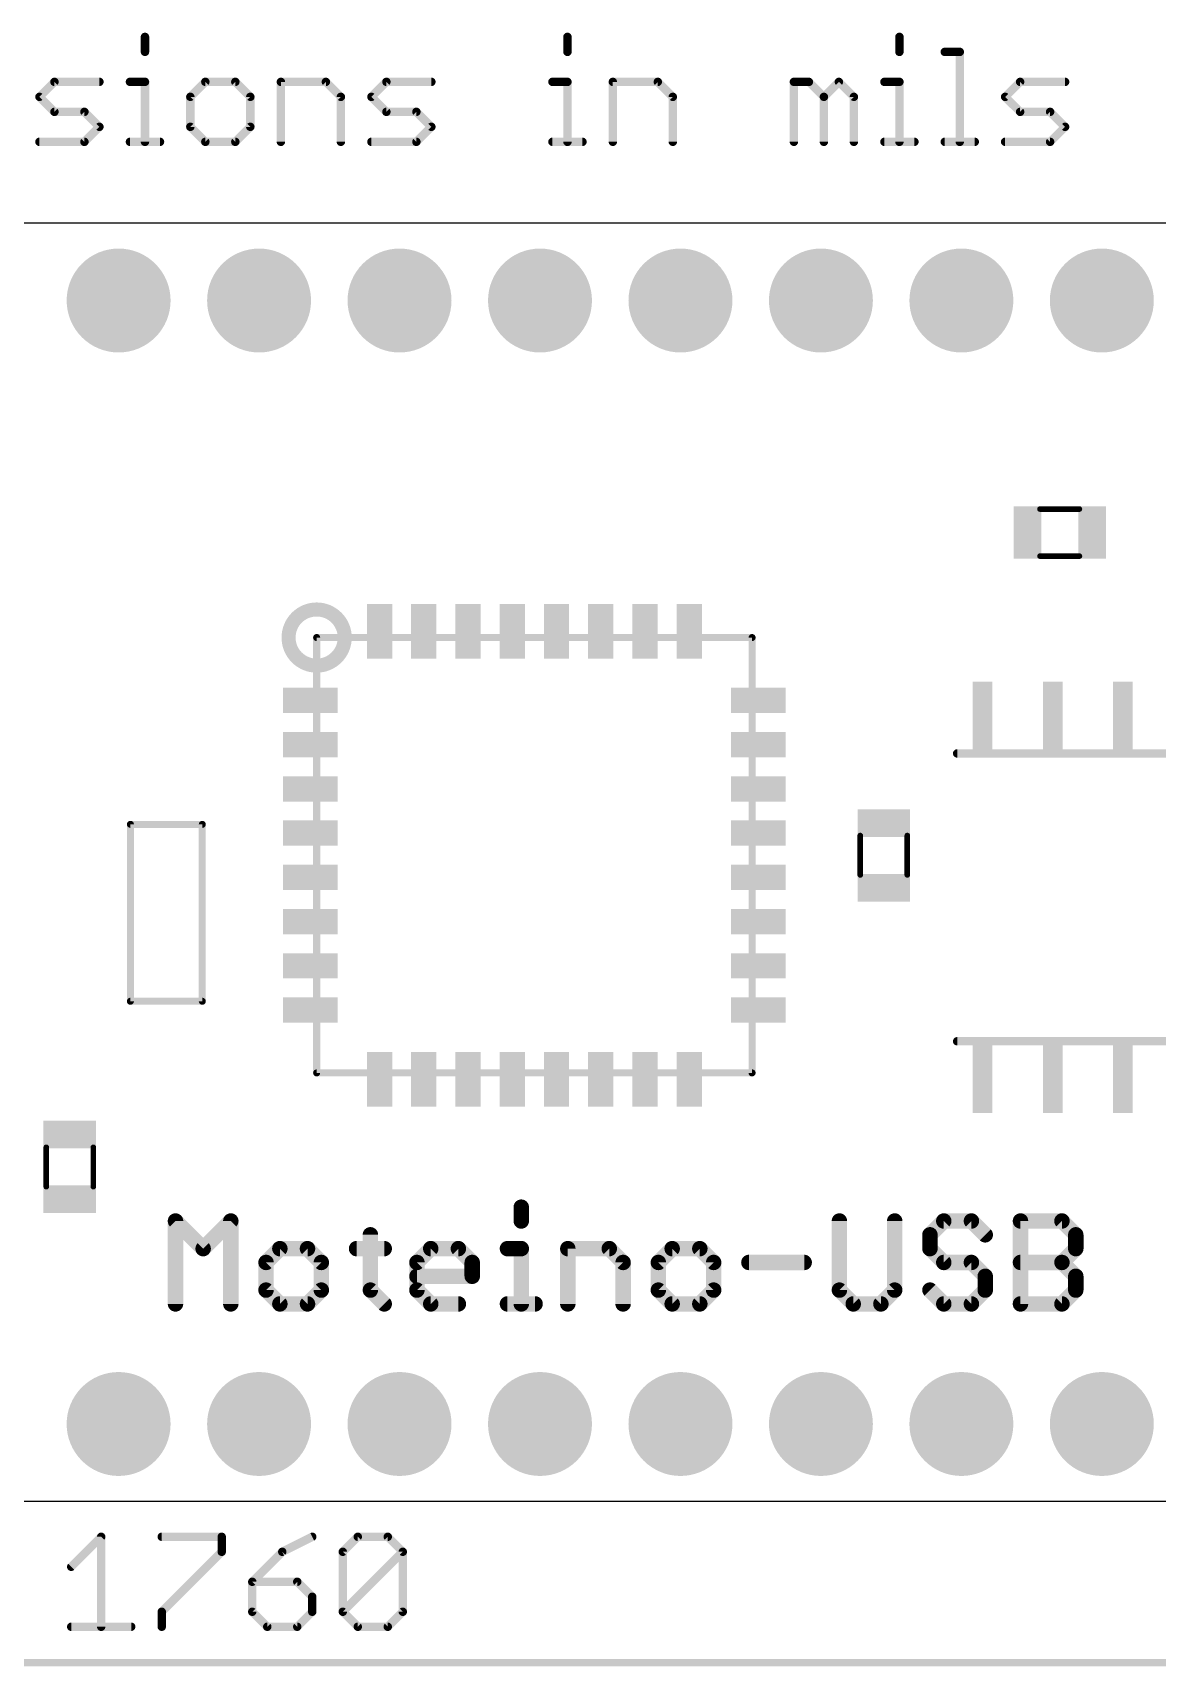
# Model space of a CAD drawing. Extents: x 0.41 to 2.6, y -0.19 to 1.05.
# Drawn here: x 1.199 to 1.999, y -0.118 to 1.046 of the extents above; entities that cross this region are included whole.
import ezdxf

# ---------------------------------------------------------------- set-up
doc = ezdxf.new("R2010")
doc.units = 0
for name, color, linetype in [('17', 82, 'CONTINUOUS'), ('20', 7, 'CONTINUOUS'), ('51', 53, 'CONTINUOUS')]:
    doc.layers.add(name, color=color, linetype=linetype)

# ---------------------------------------------------------------- blocks, each defined once
blk = doc.blocks.new('RECT')
blk.add_solid([(-0.5, -0.5), (0.5, -0.5), (-0.5, 0.5), (0.5, 0.5)])
blk = doc.blocks.new('ROUNDP')
at = {"const_width": 0.5}
blk.add_lwpolyline([(0, -0.25, 1), (0, 0.25, 1), (0, -0.25)], format="xyb", dxfattribs=at)

msp = doc.modelspace()

# ---------------------------------------------------------------- linework, layer by layer
at = {"layer": '20'}
for p, q in [((2.215, 0.91), (0.455, 0.91)), ((0.455, 0), (2.215, 0))]:
    msp.add_line(p, q, dxfattribs=at)
at = {"layer": '51'}
for points, const_width in [([(1.27877, 1.04273), (1.27877, 1.032055)], 0.006), ([(1.57956, 1.04273), (1.57956, 1.032055)], 0.006), ([(1.815895, 1.04273), (1.815895, 1.032055)], 0.006), ([(1.848189, 1.032055), (1.858865, 1.032055)], 0.006), ([(1.858865, 1.032055), (1.858865, 0.968)], 0.006), ([(1.20364, 1.000027), (1.214315, 1.010703)], 0.006), ([(1.214315, 1.010703), (1.246343, 1.010703)], 0.006), ([(1.268095, 1.010703), (1.27877, 1.010703)], 0.006), ([(1.27877, 1.010703), (1.27877, 0.968)], 0.006), ([(1.32174, 1.010703), (1.311065, 1.000027)], 0.006), ([(1.343092, 1.010703), (1.32174, 1.010703)], 0.006), ([(1.353768, 1.000027), (1.343092, 1.010703)], 0.006), ([(1.37552, 0.968), (1.37552, 1.010703)], 0.006), ([(1.37552, 1.010703), (1.407547, 1.010703)], 0.006), ([(1.407547, 1.010703), (1.418223, 1.000027)], 0.006), ([(1.439975, 1.000027), (1.45065, 1.010703)], 0.006), ([(1.45065, 1.010703), (1.482678, 1.010703)], 0.006), ([(1.568885, 1.010703), (1.57956, 1.010703)], 0.006), ([(1.57956, 1.010703), (1.57956, 0.968)], 0.006), ([(1.611855, 0.968), (1.611855, 1.010703)], 0.006), ([(1.611855, 1.010703), (1.643882, 1.010703)], 0.006), ([(1.643882, 1.010703), (1.654558, 1.000027)], 0.006), ([(1.740765, 0.968), (1.740765, 1.010703)], 0.006), ([(1.740765, 1.010703), (1.75144, 1.010703)], 0.006), ([(1.75144, 1.010703), (1.762116, 1.000027)], 0.006), ([(1.762116, 1.000027), (1.772792, 1.010703)], 0.006), ([(1.772792, 1.010703), (1.783468, 1.000027)], 0.006), ([(1.805219, 1.010703), (1.815895, 1.010703)], 0.006), ([(1.815895, 1.010703), (1.815895, 0.968)], 0.006), ([(1.891159, 1.000027), (1.901835, 1.010703)], 0.006), ([(1.901835, 1.010703), (1.933863, 1.010703)], 0.006), ([(1.214315, 0.989352), (1.20364, 1.000027)], 0.006), ([(1.311065, 1.000027), (1.311065, 0.978676)], 0.006), ([(1.353768, 0.978676), (1.353768, 1.000027)], 0.006), ([(1.418223, 1.000027), (1.418223, 0.968)], 0.006), ([(1.45065, 0.989352), (1.439975, 1.000027)], 0.006), ([(1.654558, 1.000027), (1.654558, 0.968)], 0.006), ([(1.762116, 1.000027), (1.762116, 0.968)], 0.006), ([(1.783468, 1.000027), (1.783468, 0.968)], 0.006), ([(1.901835, 0.989352), (1.891159, 1.000027)], 0.006), ([(1.235667, 0.989352), (1.214315, 0.989352)], 0.006), ([(1.246343, 0.978676), (1.235667, 0.989352)], 0.006), ([(1.472002, 0.989352), (1.45065, 0.989352)], 0.006), ([(1.482678, 0.978676), (1.472002, 0.989352)], 0.006), ([(1.923187, 0.989352), (1.901835, 0.989352)], 0.006), ([(1.933863, 0.978676), (1.923187, 0.989352)], 0.006), ([(1.235667, 0.968), (1.246343, 0.978676)], 0.006), ([(1.311065, 0.978676), (1.32174, 0.968)], 0.006), ([(1.343092, 0.968), (1.353768, 0.978676)], 0.006), ([(1.472002, 0.968), (1.482678, 0.978676)], 0.006), ([(1.923187, 0.968), (1.933863, 0.978676)], 0.006), ([(1.20364, 0.968), (1.235667, 0.968)], 0.006), ([(1.268095, 0.968), (1.289446, 0.968)], 0.006), ([(1.32174, 0.968), (1.343092, 0.968)], 0.006), ([(1.439975, 0.968), (1.472002, 0.968)], 0.006), ([(1.568885, 0.968), (1.590236, 0.968)], 0.006), ([(1.805219, 0.968), (1.826571, 0.968)], 0.006), ([(1.848189, 0.968), (1.869541, 0.968)], 0.006), ([(1.891159, 0.968), (1.923187, 0.968)], 0.006), ([(1.944016, 0.706496), (1.915984, 0.706496)], 0.004), ([(1.944016, 0.672992), (1.915984, 0.672992)], 0.004), ([(1.401, 0.615), (1.711, 0.615)], 0.005), ([(1.401, 0.305), (1.401, 0.615)], 0.005), ([(1.711, 0.615), (1.711, 0.305)], 0.005), ([(2.042992, 0.53248), (1.857008, 0.53248)], 0.006), ([(1.268409, 0.356008), (1.268409, 0.481992)], 0.005), ([(1.268409, 0.481992), (1.319591, 0.481992)], 0.005), ([(1.319591, 0.481992), (1.319591, 0.356008)], 0.005), ([(1.787992, 0.445984), (1.787992, 0.474016)], 0.004), ([(1.821496, 0.445984), (1.821496, 0.474016)], 0.004), ([(1.319591, 0.356008), (1.268409, 0.356008)], 0.005), ([(1.857008, 0.32752), (2.042992, 0.32752)], 0.006), ([(1.711, 0.305), (1.401, 0.305)], 0.005), ([(1.208504, 0.252016), (1.208504, 0.223984)], 0.004), ([(1.242008, 0.252016), (1.242008, 0.223984)], 0.004), ([(1.546677, 0.209392), (1.546677, 0.19955)], 0.011), ([(1.3005, 0.1405), (1.3005, 0.19955)], 0.011), ([(1.3005, 0.19955), (1.320183, 0.179867)], 0.011), ([(1.320183, 0.179867), (1.339867, 0.19955)], 0.011), ([(1.339867, 0.19955), (1.339867, 0.1405)], 0.011), ([(1.77317, 0.19955), (1.77317, 0.150342)], 0.011), ([(1.812537, 0.150342), (1.812537, 0.19955)], 0.011), ([(1.847466, 0.19955), (1.837625, 0.189709)], 0.011), ([(1.86715, 0.19955), (1.847466, 0.19955)], 0.011), ([(1.876992, 0.189709), (1.86715, 0.19955)], 0.011), ([(1.90208, 0.1405), (1.90208, 0.19955)], 0.011), ([(1.90208, 0.19955), (1.931605, 0.19955)], 0.011), ([(1.931605, 0.19955), (1.941447, 0.189709)], 0.011), ([(1.439252, 0.189709), (1.439252, 0.150342)], 0.011), ([(1.837625, 0.189709), (1.837625, 0.179867)], 0.011), ([(1.941447, 0.189709), (1.941447, 0.179867)], 0.011), ([(1.374797, 0.179867), (1.364955, 0.170025)], 0.011), ([(1.364955, 0.170025), (1.364955, 0.150342)], 0.011), ([(1.39448, 0.179867), (1.374797, 0.179867)], 0.011), ([(1.404322, 0.170025), (1.39448, 0.179867)], 0.011), ([(1.404322, 0.150342), (1.404322, 0.170025)], 0.011), ([(1.42941, 0.179867), (1.449093, 0.179867)], 0.011), ([(1.47238, 0.170025), (1.482222, 0.179867)], 0.011), ([(1.47238, 0.150342), (1.47238, 0.170025)], 0.011), ([(1.482222, 0.179867), (1.501905, 0.179867)], 0.011), ([(1.501905, 0.179867), (1.511747, 0.170025)], 0.011), ([(1.511747, 0.170025), (1.511747, 0.160183)], 0.011), ([(1.536835, 0.179867), (1.546677, 0.179867)], 0.011), ([(1.546677, 0.179867), (1.546677, 0.1405)], 0.011), ([(1.579805, 0.1405), (1.579805, 0.179867)], 0.011), ([(1.579805, 0.179867), (1.60933, 0.179867)], 0.011), ([(1.60933, 0.179867), (1.619172, 0.170025)], 0.011), ([(1.619172, 0.170025), (1.619172, 0.1405)], 0.011), ([(1.654102, 0.179867), (1.64426, 0.170025)], 0.011), ([(1.64426, 0.170025), (1.64426, 0.150342)], 0.011), ([(1.673785, 0.179867), (1.654102, 0.179867)], 0.011), ([(1.683627, 0.170025), (1.673785, 0.179867)], 0.011), ([(1.683627, 0.150342), (1.683627, 0.170025)], 0.011), ([(1.708715, 0.170025), (1.748082, 0.170025)], 0.011), ([(1.837625, 0.179867), (1.847466, 0.170025)], 0.011), ([(1.847466, 0.170025), (1.86715, 0.170025)], 0.011), ([(1.86715, 0.170025), (1.876992, 0.160183)], 0.011), ([(1.90208, 0.170025), (1.931605, 0.170025)], 0.011), ([(1.941447, 0.179867), (1.931605, 0.170025)], 0.011), ([(1.931605, 0.170025), (1.941447, 0.160183)], 0.011), ([(1.511747, 0.160183), (1.47238, 0.160183)], 0.011), ([(1.876992, 0.160183), (1.876992, 0.150342)], 0.011), ([(1.941447, 0.160183), (1.941447, 0.150342)], 0.011), ([(1.364955, 0.150342), (1.374797, 0.1405)], 0.011), ([(1.39448, 0.1405), (1.404322, 0.150342)], 0.011), ([(1.439252, 0.150342), (1.449093, 0.1405)], 0.011), ([(1.482222, 0.1405), (1.47238, 0.150342)], 0.011), ([(1.64426, 0.150342), (1.654102, 0.1405)], 0.011), ([(1.673785, 0.1405), (1.683627, 0.150342)], 0.011), ([(1.77317, 0.150342), (1.783011, 0.1405)], 0.011), ([(1.802695, 0.1405), (1.812537, 0.150342)], 0.011), ([(1.847466, 0.1405), (1.837625, 0.150342)], 0.011), ([(1.876992, 0.150342), (1.86715, 0.1405)], 0.011), ([(1.941447, 0.150342), (1.931605, 0.1405)], 0.011), ([(1.374797, 0.1405), (1.39448, 0.1405)], 0.011), ([(1.501905, 0.1405), (1.482222, 0.1405)], 0.011), ([(1.536835, 0.1405), (1.556518, 0.1405)], 0.011), ([(1.654102, 0.1405), (1.673785, 0.1405)], 0.011), ([(1.783011, 0.1405), (1.802695, 0.1405)], 0.011), ([(1.86715, 0.1405), (1.847466, 0.1405)], 0.011), ([(1.931605, 0.1405), (1.90208, 0.1405)], 0.011), ([(1.226251, -0.046679), (1.247602, -0.025327)], 0.006), ([(1.247602, -0.025327), (1.247602, -0.089382)], 0.006), ([(1.290706, -0.025327), (1.333409, -0.025327)], 0.006), ([(1.333409, -0.025327), (1.333409, -0.036003)], 0.006), ([(1.397864, -0.025327), (1.376512, -0.036003)], 0.006), ([(1.419616, -0.036003), (1.430291, -0.025327)], 0.006), ([(1.430291, -0.025327), (1.451643, -0.025327)], 0.006), ([(1.451643, -0.025327), (1.462319, -0.036003)], 0.006), ([(1.333409, -0.036003), (1.290706, -0.078706)], 0.006), ([(1.376512, -0.036003), (1.355161, -0.057355)], 0.006), ([(1.419616, -0.078706), (1.419616, -0.036003)], 0.006), ([(1.419616, -0.078706), (1.462319, -0.036003)], 0.006), ([(1.462319, -0.036003), (1.462319, -0.078706)], 0.006), ([(1.355161, -0.057355), (1.355161, -0.078706)], 0.006), ([(1.387188, -0.057355), (1.355161, -0.057355)], 0.006), ([(1.397864, -0.06803), (1.387188, -0.057355)], 0.006), ([(1.397864, -0.078706), (1.397864, -0.06803)], 0.006), ([(1.290706, -0.078706), (1.290706, -0.089382)], 0.006), ([(1.355161, -0.078706), (1.365836, -0.089382)], 0.006), ([(1.387188, -0.089382), (1.397864, -0.078706)], 0.006), ([(1.430291, -0.089382), (1.419616, -0.078706)], 0.006), ([(1.462319, -0.078706), (1.451643, -0.089382)], 0.006), ([(1.226251, -0.089382), (1.268954, -0.089382)], 0.006), ([(1.365836, -0.089382), (1.387188, -0.089382)], 0.006), ([(1.451643, -0.089382), (1.430291, -0.089382)], 0.006), ([(0.455, -0.115), (2.215, -0.115)], 0.005118)]:
    msp.add_lwpolyline(points, dxfattribs=dict(at, const_width=const_width))
for points, const_width in [([(1.28027, 1.04273, 1), (1.27727, 1.04273)], 0.003), ([(1.58106, 1.04273, 1), (1.57806, 1.04273)], 0.003), ([(1.817395, 1.04273, 1), (1.814395, 1.04273)], 0.003), ([(1.27727, 1.032055, 1), (1.28027, 1.032055)], 0.003), ([(1.57806, 1.032055, 1), (1.58106, 1.032055)], 0.003), ([(1.814395, 1.032055, 1), (1.817395, 1.032055)], 0.003), ([(1.848189, 1.033555, 1), (1.848189, 1.030555)], 0.003), ([(1.860365, 1.032055, 1), (1.857365, 1.032055)], 0.003), ([(1.858865, 1.030555, 1), (1.858865, 1.033555)], 0.003), ([(1.214315, 1.012203, 1), (1.214315, 1.009203)], 0.003), ([(1.215376, 1.009642, 1), (1.213255, 1.011764)], 0.003), ([(1.246343, 1.009203, 1), (1.246343, 1.012203)], 0.003), ([(1.268095, 1.012203, 1), (1.268095, 1.009203)], 0.003), ([(1.28027, 1.010703, 1), (1.27727, 1.010703)], 0.003), ([(1.27877, 1.009203, 1), (1.27877, 1.012203)], 0.003), ([(1.32174, 1.012203, 1), (1.32174, 1.009203)], 0.003), ([(1.322801, 1.009642, 1), (1.32068, 1.011764)], 0.003), ([(1.344153, 1.011764, 1), (1.342031, 1.009642)], 0.003), ([(1.343092, 1.009203, 1), (1.343092, 1.012203)], 0.003), ([(1.37702, 1.010703, 1), (1.37402, 1.010703)], 0.003), ([(1.37552, 1.012203, 1), (1.37552, 1.009203)], 0.003), ([(1.408608, 1.011764, 1), (1.406486, 1.009642)], 0.003), ([(1.407547, 1.009203, 1), (1.407547, 1.012203)], 0.003), ([(1.45065, 1.012203, 1), (1.45065, 1.009203)], 0.003), ([(1.451711, 1.009642, 1), (1.44959, 1.011764)], 0.003), ([(1.482678, 1.009203, 1), (1.482678, 1.012203)], 0.003), ([(1.568885, 1.012203, 1), (1.568885, 1.009203)], 0.003), ([(1.58106, 1.010703, 1), (1.57806, 1.010703)], 0.003), ([(1.57956, 1.009203, 1), (1.57956, 1.012203)], 0.003), ([(1.613355, 1.010703, 1), (1.610355, 1.010703)], 0.003), ([(1.611855, 1.012203, 1), (1.611855, 1.009203)], 0.003), ([(1.644943, 1.011764, 1), (1.642821, 1.009642)], 0.003), ([(1.643882, 1.009203, 1), (1.643882, 1.012203)], 0.003), ([(1.742265, 1.010703, 1), (1.739265, 1.010703)], 0.003), ([(1.740765, 1.012203, 1), (1.740765, 1.009203)], 0.003), ([(1.752501, 1.011764, 1), (1.75038, 1.009642)], 0.003), ([(1.75144, 1.009203, 1), (1.75144, 1.012203)], 0.003), ([(1.773852, 1.011764, 1), (1.771731, 1.009642)], 0.003), ([(1.773852, 1.009642, 1), (1.771731, 1.011764)], 0.003), ([(1.805219, 1.012203, 1), (1.805219, 1.009203)], 0.003), ([(1.817395, 1.010703, 1), (1.814395, 1.010703)], 0.003), ([(1.815895, 1.009203, 1), (1.815895, 1.012203)], 0.003), ([(1.901835, 1.012203, 1), (1.901835, 1.009203)], 0.003), ([(1.902896, 1.009642, 1), (1.900774, 1.011764)], 0.003), ([(1.933863, 1.009203, 1), (1.933863, 1.012203)], 0.003), ([(1.2047, 1.001088, 1), (1.202579, 0.998967)], 0.003), ([(1.202579, 1.001088, 1), (1.2047, 0.998967)], 0.003), ([(1.312565, 1.000027, 1), (1.309565, 1.000027)], 0.003), ([(1.310004, 1.001088, 1), (1.312125, 0.998967)], 0.003), ([(1.355268, 1.000027, 1), (1.352268, 1.000027)], 0.003), ([(1.352707, 0.998967, 1), (1.354828, 1.001088)], 0.003), ([(1.419723, 1.000027, 1), (1.416723, 1.000027)], 0.003), ([(1.417162, 0.998967, 1), (1.419283, 1.001088)], 0.003), ([(1.441035, 1.001088, 1), (1.438914, 0.998967)], 0.003), ([(1.438914, 1.001088, 1), (1.441035, 0.998967)], 0.003), ([(1.656058, 1.000027, 1), (1.653058, 1.000027)], 0.003), ([(1.653497, 0.998967, 1), (1.655618, 1.001088)], 0.003), ([(1.763616, 1.000027, 1), (1.760616, 1.000027)], 0.003), ([(1.761055, 1.001088, 1), (1.763177, 0.998967)], 0.003), ([(1.761055, 0.998967, 1), (1.763177, 1.001088)], 0.003), ([(1.784968, 1.000027, 1), (1.781968, 1.000027)], 0.003), ([(1.782407, 0.998967, 1), (1.784528, 1.001088)], 0.003), ([(1.89222, 1.001088, 1), (1.890099, 0.998967)], 0.003), ([(1.890099, 1.001088, 1), (1.89222, 0.998967)], 0.003), ([(1.214315, 0.990852, 1), (1.214315, 0.987852)], 0.003), ([(1.213255, 0.988291, 1), (1.215376, 0.990412)], 0.003), ([(1.236728, 0.990412, 1), (1.234606, 0.988291)], 0.003), ([(1.235667, 0.987852, 1), (1.235667, 0.990852)], 0.003), ([(1.45065, 0.990852, 1), (1.45065, 0.987852)], 0.003), ([(1.44959, 0.988291, 1), (1.451711, 0.990412)], 0.003), ([(1.473063, 0.990412, 1), (1.470941, 0.988291)], 0.003), ([(1.472002, 0.987852, 1), (1.472002, 0.990852)], 0.003), ([(1.901835, 0.990852, 1), (1.901835, 0.987852)], 0.003), ([(1.900774, 0.988291, 1), (1.902896, 0.990412)], 0.003), ([(1.924247, 0.990412, 1), (1.922126, 0.988291)], 0.003), ([(1.923187, 0.987852, 1), (1.923187, 0.990852)], 0.003), ([(1.247404, 0.977615, 1), (1.245282, 0.979736)], 0.003), ([(1.245282, 0.977615, 1), (1.247404, 0.979736)], 0.003), ([(1.312125, 0.979736, 1), (1.310004, 0.977615)], 0.003), ([(1.309565, 0.978676, 1), (1.312565, 0.978676)], 0.003), ([(1.352268, 0.978676, 1), (1.355268, 0.978676)], 0.003), ([(1.354828, 0.977615, 1), (1.352707, 0.979736)], 0.003), ([(1.483738, 0.977615, 1), (1.481617, 0.979736)], 0.003), ([(1.481617, 0.977615, 1), (1.483738, 0.979736)], 0.003), ([(1.934923, 0.977615, 1), (1.932802, 0.979736)], 0.003), ([(1.932802, 0.977615, 1), (1.934923, 0.979736)], 0.003), ([(1.20364, 0.9695, 1), (1.20364, 0.9665)], 0.003), ([(1.234606, 0.969061, 1), (1.236728, 0.966939)], 0.003), ([(1.235667, 0.9665, 1), (1.235667, 0.9695)], 0.003), ([(1.268095, 0.9695, 1), (1.268095, 0.9665)], 0.003), ([(1.27727, 0.968, 1), (1.28027, 0.968)], 0.003), ([(1.289446, 0.9665, 1), (1.289446, 0.9695)], 0.003), ([(1.32174, 0.9695, 1), (1.32174, 0.9665)], 0.003), ([(1.32068, 0.966939, 1), (1.322801, 0.969061)], 0.003), ([(1.342031, 0.969061, 1), (1.344153, 0.966939)], 0.003), ([(1.343092, 0.9665, 1), (1.343092, 0.9695)], 0.003), ([(1.37402, 0.968, 1), (1.37702, 0.968)], 0.003), ([(1.416723, 0.968, 1), (1.419723, 0.968)], 0.003), ([(1.439975, 0.9695, 1), (1.439975, 0.9665)], 0.003), ([(1.470941, 0.969061, 1), (1.473063, 0.966939)], 0.003), ([(1.472002, 0.9665, 1), (1.472002, 0.9695)], 0.003), ([(1.568885, 0.9695, 1), (1.568885, 0.9665)], 0.003), ([(1.57806, 0.968, 1), (1.58106, 0.968)], 0.003), ([(1.590236, 0.9665, 1), (1.590236, 0.9695)], 0.003), ([(1.610355, 0.968, 1), (1.613355, 0.968)], 0.003), ([(1.653058, 0.968, 1), (1.656058, 0.968)], 0.003), ([(1.739265, 0.968, 1), (1.742265, 0.968)], 0.003), ([(1.760616, 0.968, 1), (1.763616, 0.968)], 0.003), ([(1.781968, 0.968, 1), (1.784968, 0.968)], 0.003), ([(1.805219, 0.9695, 1), (1.805219, 0.9665)], 0.003), ([(1.814395, 0.968, 1), (1.817395, 0.968)], 0.003), ([(1.826571, 0.9665, 1), (1.826571, 0.9695)], 0.003), ([(1.848189, 0.9695, 1), (1.848189, 0.9665)], 0.003), ([(1.857365, 0.968, 1), (1.860365, 0.968)], 0.003), ([(1.869541, 0.9665, 1), (1.869541, 0.9695)], 0.003), ([(1.891159, 0.9695, 1), (1.891159, 0.9665)], 0.003), ([(1.922126, 0.969061, 1), (1.924247, 0.966939)], 0.003), ([(1.923187, 0.9665, 1), (1.923187, 0.9695)], 0.003), ([(1.915984, 0.707496, 1), (1.915984, 0.705496)], 0.002), ([(1.944016, 0.705496, 1), (1.944016, 0.707496)], 0.002), ([(1.915984, 0.673992, 1), (1.915984, 0.671992)], 0.002), ([(1.944016, 0.671992, 1), (1.944016, 0.673992)], 0.002), ([(1.401, 0.61, 1), (1.401, 0.62, 1), (1.401, 0.61)], 0.04), ([(1.401, 0.61625, 1), (1.401, 0.61375)], 0.0025), ([(1.40225, 0.615, 1), (1.39975, 0.615)], 0.0025), ([(1.71225, 0.615, 1), (1.70975, 0.615)], 0.0025), ([(1.711, 0.61375, 1), (1.711, 0.61625)], 0.0025), ([(1.857008, 0.53398, 1), (1.857008, 0.53098)], 0.003), ([(1.269659, 0.481992, 1), (1.267159, 0.481992)], 0.0025), ([(1.268409, 0.483242, 1), (1.268409, 0.480742)], 0.0025), ([(1.320841, 0.481992, 1), (1.318341, 0.481992)], 0.0025), ([(1.319591, 0.480742, 1), (1.319591, 0.483242)], 0.0025), ([(1.788992, 0.474016, 1), (1.786992, 0.474016)], 0.002), ([(1.822496, 0.474016, 1), (1.820496, 0.474016)], 0.002), ([(1.786992, 0.445984, 1), (1.788992, 0.445984)], 0.002), ([(1.820496, 0.445984, 1), (1.822496, 0.445984)], 0.002), ([(1.268409, 0.357258, 1), (1.268409, 0.354758)], 0.0025), ([(1.267159, 0.356008, 1), (1.269659, 0.356008)], 0.0025), ([(1.318341, 0.356008, 1), (1.320841, 0.356008)], 0.0025), ([(1.319591, 0.354758, 1), (1.319591, 0.357258)], 0.0025), ([(1.857008, 0.32902, 1), (1.857008, 0.32602)], 0.003), ([(1.401, 0.30625, 1), (1.401, 0.30375)], 0.0025), ([(1.39975, 0.305, 1), (1.40225, 0.305)], 0.0025), ([(1.70975, 0.305, 1), (1.71225, 0.305)], 0.0025), ([(1.711, 0.30375, 1), (1.711, 0.30625)], 0.0025), ([(1.209504, 0.252016, 1), (1.207504, 0.252016)], 0.002), ([(1.243008, 0.252016, 1), (1.241008, 0.252016)], 0.002), ([(1.207504, 0.223984, 1), (1.209504, 0.223984)], 0.002), ([(1.241008, 0.223984, 1), (1.243008, 0.223984)], 0.002), ([(1.549427, 0.209392, 1), (1.543927, 0.209392)], 0.0055), ([(1.302445, 0.201495, 1), (1.298555, 0.197606)], 0.0055), ([(1.30325, 0.19955, 1), (1.29775, 0.19955)], 0.0055), ([(1.342617, 0.19955, 1), (1.337117, 0.19955)], 0.0055), ([(1.341811, 0.197606, 1), (1.337922, 0.201495)], 0.0055), ([(1.543927, 0.19955, 1), (1.549427, 0.19955)], 0.0055), ([(1.77592, 0.19955, 1), (1.77042, 0.19955)], 0.0055), ([(1.815287, 0.19955, 1), (1.809787, 0.19955)], 0.0055), ([(1.847466, 0.2023, 1), (1.847466, 0.1968)], 0.0055), ([(1.849411, 0.197606, 1), (1.845522, 0.201495)], 0.0055), ([(1.869095, 0.201495, 1), (1.865205, 0.197606)], 0.0055), ([(1.86715, 0.1968, 1), (1.86715, 0.2023)], 0.0055), ([(1.90483, 0.19955, 1), (1.89933, 0.19955)], 0.0055), ([(1.90208, 0.2023, 1), (1.90208, 0.1968)], 0.0055), ([(1.93355, 0.201495, 1), (1.92966, 0.197606)], 0.0055), ([(1.931605, 0.1968, 1), (1.931605, 0.2023)], 0.0055), ([(1.442002, 0.189709, 1), (1.436502, 0.189709)], 0.0055), ([(1.840375, 0.189709, 1), (1.834875, 0.189709)], 0.0055), ([(1.83568, 0.191653, 1), (1.839569, 0.187764)], 0.0055), ([(1.875047, 0.187764, 1), (1.878936, 0.191653)], 0.0055), ([(1.944197, 0.189709, 1), (1.938697, 0.189709)], 0.0055), ([(1.939502, 0.187764, 1), (1.943391, 0.191653)], 0.0055), ([(1.318239, 0.181811, 1), (1.322128, 0.177922)], 0.0055), ([(1.318239, 0.177922, 1), (1.322128, 0.181811)], 0.0055), ([(1.367705, 0.170025, 1), (1.362205, 0.170025)], 0.0055), ([(1.36301, 0.17197, 1), (1.3669, 0.168081)], 0.0055), ([(1.374797, 0.182617, 1), (1.374797, 0.177117)], 0.0055), ([(1.376741, 0.177922, 1), (1.372852, 0.181811)], 0.0055), ([(1.396425, 0.181811, 1), (1.392536, 0.177922)], 0.0055), ([(1.39448, 0.177117, 1), (1.39448, 0.182617)], 0.0055), ([(1.407072, 0.170025, 1), (1.401572, 0.170025)], 0.0055), ([(1.402377, 0.168081, 1), (1.406266, 0.17197)], 0.0055), ([(1.42941, 0.182617, 1), (1.42941, 0.177117)], 0.0055), ([(1.449093, 0.177117, 1), (1.449093, 0.182617)], 0.0055), ([(1.47513, 0.170025, 1), (1.46963, 0.170025)], 0.0055), ([(1.470435, 0.17197, 1), (1.474324, 0.168081)], 0.0055), ([(1.482222, 0.182617, 1), (1.482222, 0.177117)], 0.0055), ([(1.484166, 0.177922, 1), (1.480277, 0.181811)], 0.0055), ([(1.50385, 0.181811, 1), (1.499961, 0.177922)], 0.0055), ([(1.501905, 0.177117, 1), (1.501905, 0.182617)], 0.0055), ([(1.514497, 0.170025, 1), (1.508997, 0.170025)], 0.0055), ([(1.509802, 0.168081, 1), (1.513691, 0.17197)], 0.0055), ([(1.536835, 0.182617, 1), (1.536835, 0.177117)], 0.0055), ([(1.549427, 0.179867, 1), (1.543927, 0.179867)], 0.0055), ([(1.546677, 0.177117, 1), (1.546677, 0.182617)], 0.0055), ([(1.582555, 0.179867, 1), (1.577055, 0.179867)], 0.0055), ([(1.579805, 0.182617, 1), (1.579805, 0.177117)], 0.0055), ([(1.611275, 0.181811, 1), (1.607386, 0.177922)], 0.0055), ([(1.60933, 0.177117, 1), (1.60933, 0.182617)], 0.0055), ([(1.621922, 0.170025, 1), (1.616422, 0.170025)], 0.0055), ([(1.617227, 0.168081, 1), (1.621116, 0.17197)], 0.0055), ([(1.64701, 0.170025, 1), (1.64151, 0.170025)], 0.0055), ([(1.642315, 0.17197, 1), (1.646204, 0.168081)], 0.0055), ([(1.654102, 0.182617, 1), (1.654102, 0.177117)], 0.0055), ([(1.656046, 0.177922, 1), (1.652157, 0.181811)], 0.0055), ([(1.67573, 0.181811, 1), (1.671841, 0.177922)], 0.0055), ([(1.673785, 0.177117, 1), (1.673785, 0.182617)], 0.0055), ([(1.686377, 0.170025, 1), (1.680877, 0.170025)], 0.0055), ([(1.681682, 0.168081, 1), (1.685571, 0.17197)], 0.0055), ([(1.708715, 0.172775, 1), (1.708715, 0.167275)], 0.0055), ([(1.748082, 0.167275, 1), (1.748082, 0.172775)], 0.0055), ([(1.839569, 0.181811, 1), (1.83568, 0.177922)], 0.0055), ([(1.834875, 0.179867, 1), (1.840375, 0.179867)], 0.0055), ([(1.847466, 0.172775, 1), (1.847466, 0.167275)], 0.0055), ([(1.845522, 0.168081, 1), (1.849411, 0.17197)], 0.0055), ([(1.869095, 0.17197, 1), (1.865205, 0.168081)], 0.0055), ([(1.86715, 0.167275, 1), (1.86715, 0.172775)], 0.0055), ([(1.90208, 0.172775, 1), (1.90208, 0.167275)], 0.0055), ([(1.93355, 0.17197, 1), (1.92966, 0.168081)], 0.0055), ([(1.92966, 0.17197, 1), (1.933549, 0.168081)], 0.0055), ([(1.931605, 0.167275, 1), (1.931605, 0.172775)], 0.0055), ([(1.938697, 0.179867, 1), (1.944197, 0.179867)], 0.0055), ([(1.943391, 0.177922, 1), (1.939502, 0.181811)], 0.0055), ([(1.47238, 0.162933, 1), (1.47238, 0.157433)], 0.0055), ([(1.508997, 0.160183, 1), (1.514497, 0.160183)], 0.0055), ([(1.511747, 0.157433, 1), (1.511747, 0.162933)], 0.0055), ([(1.879742, 0.160183, 1), (1.874242, 0.160183)], 0.0055), ([(1.875047, 0.158239, 1), (1.878936, 0.162128)], 0.0055), ([(1.944197, 0.160183, 1), (1.938697, 0.160183)], 0.0055), ([(1.939502, 0.158239, 1), (1.943391, 0.162128)], 0.0055), ([(1.3669, 0.152286, 1), (1.36301, 0.148397)], 0.0055), ([(1.362205, 0.150342, 1), (1.367705, 0.150342)], 0.0055), ([(1.401572, 0.150342, 1), (1.407072, 0.150342)], 0.0055), ([(1.406266, 0.148397, 1), (1.402377, 0.152286)], 0.0055), ([(1.441196, 0.152286, 1), (1.437307, 0.148397)], 0.0055), ([(1.436502, 0.150342, 1), (1.442002, 0.150342)], 0.0055), ([(1.474324, 0.152286, 1), (1.470435, 0.148397)], 0.0055), ([(1.46963, 0.150342, 1), (1.47513, 0.150342)], 0.0055), ([(1.646204, 0.152286, 1), (1.642315, 0.148397)], 0.0055), ([(1.64151, 0.150342, 1), (1.64701, 0.150342)], 0.0055), ([(1.680877, 0.150342, 1), (1.686377, 0.150342)], 0.0055), ([(1.685571, 0.148397, 1), (1.681682, 0.152286)], 0.0055), ([(1.775114, 0.152286, 1), (1.771225, 0.148397)], 0.0055), ([(1.77042, 0.150342, 1), (1.77592, 0.150342)], 0.0055), ([(1.809787, 0.150342, 1), (1.815287, 0.150342)], 0.0055), ([(1.814481, 0.148397, 1), (1.810592, 0.152286)], 0.0055), ([(1.839569, 0.152286, 1), (1.83568, 0.148397)], 0.0055), ([(1.874242, 0.150342, 1), (1.879742, 0.150342)], 0.0055), ([(1.878936, 0.148397, 1), (1.875047, 0.152286)], 0.0055), ([(1.938697, 0.150342, 1), (1.944197, 0.150342)], 0.0055), ([(1.943391, 0.148397, 1), (1.939502, 0.152286)], 0.0055), ([(1.29775, 0.1405, 1), (1.30325, 0.1405)], 0.0055), ([(1.337117, 0.1405, 1), (1.342617, 0.1405)], 0.0055), ([(1.374797, 0.14325, 1), (1.374797, 0.13775)], 0.0055), ([(1.372852, 0.138555, 1), (1.376741, 0.142445)], 0.0055), ([(1.392536, 0.142445, 1), (1.396425, 0.138555)], 0.0055), ([(1.39448, 0.13775, 1), (1.39448, 0.14325)], 0.0055), ([(1.447149, 0.138555, 1), (1.451038, 0.142445)], 0.0055), ([(1.482222, 0.14325, 1), (1.482222, 0.13775)], 0.0055), ([(1.480277, 0.138555, 1), (1.484166, 0.142445)], 0.0055), ([(1.501905, 0.13775, 1), (1.501905, 0.14325)], 0.0055), ([(1.536835, 0.14325, 1), (1.536835, 0.13775)], 0.0055), ([(1.543927, 0.1405, 1), (1.549427, 0.1405)], 0.0055), ([(1.556518, 0.13775, 1), (1.556518, 0.14325)], 0.0055), ([(1.577055, 0.1405, 1), (1.582555, 0.1405)], 0.0055), ([(1.616422, 0.1405, 1), (1.621922, 0.1405)], 0.0055), ([(1.654102, 0.14325, 1), (1.654102, 0.13775)], 0.0055), ([(1.652157, 0.138555, 1), (1.656046, 0.142445)], 0.0055), ([(1.671841, 0.142445, 1), (1.67573, 0.138555)], 0.0055), ([(1.673785, 0.13775, 1), (1.673785, 0.14325)], 0.0055), ([(1.783011, 0.14325, 1), (1.783011, 0.13775)], 0.0055), ([(1.781067, 0.138555, 1), (1.784956, 0.142445)], 0.0055), ([(1.80075, 0.142445, 1), (1.80464, 0.138555)], 0.0055), ([(1.802695, 0.13775, 1), (1.802695, 0.14325)], 0.0055), ([(1.847466, 0.14325, 1), (1.847466, 0.13775)], 0.0055), ([(1.845522, 0.138555, 1), (1.849411, 0.142445)], 0.0055), ([(1.865205, 0.142445, 1), (1.869095, 0.138555)], 0.0055), ([(1.86715, 0.13775, 1), (1.86715, 0.14325)], 0.0055), ([(1.90208, 0.14325, 1), (1.90208, 0.13775)], 0.0055), ([(1.89933, 0.1405, 1), (1.90483, 0.1405)], 0.0055), ([(1.92966, 0.142445, 1), (1.933549, 0.138555)], 0.0055), ([(1.931605, 0.13775, 1), (1.931605, 0.14325)], 0.0055), ([(1.249102, -0.025327, 1), (1.246102, -0.025327)], 0.003), ([(1.248663, -0.026388, 1), (1.246542, -0.024267)], 0.003), ([(1.290706, -0.023827, 1), (1.290706, -0.026827)], 0.003), ([(1.334909, -0.025327, 1), (1.331909, -0.025327)], 0.003), ([(1.333409, -0.026827, 1), (1.333409, -0.023827)], 0.003), ([(1.398535, -0.026669, 1), (1.397193, -0.023986)], 0.003), ([(1.430291, -0.023827, 1), (1.430291, -0.026827)], 0.003), ([(1.431352, -0.026388, 1), (1.429231, -0.024267)], 0.003), ([(1.452704, -0.024267, 1), (1.450582, -0.026388)], 0.003), ([(1.451643, -0.026827, 1), (1.451643, -0.023827)], 0.003), ([(1.331909, -0.036003, 1), (1.334909, -0.036003)], 0.003), ([(1.33447, -0.037064, 1), (1.332348, -0.034942)], 0.003), ([(1.375841, -0.034661, 1), (1.377183, -0.037345)], 0.003), ([(1.377573, -0.037064, 1), (1.375452, -0.034942)], 0.003), ([(1.418555, -0.034942, 1), (1.420676, -0.037064)], 0.003), ([(1.421116, -0.036003, 1), (1.418116, -0.036003)], 0.003), ([(1.463819, -0.036003, 1), (1.460819, -0.036003)], 0.003), ([(1.46338, -0.037064, 1), (1.461258, -0.034942)], 0.003), ([(1.461258, -0.037064, 1), (1.46338, -0.034942)], 0.003), ([(1.22519, -0.045618, 1), (1.227312, -0.047739)], 0.003), ([(1.356661, -0.057355, 1), (1.353661, -0.057355)], 0.003), ([(1.355161, -0.055855, 1), (1.355161, -0.058855)], 0.003), ([(1.3541, -0.056294, 1), (1.356221, -0.058415)], 0.003), ([(1.388249, -0.056294, 1), (1.386127, -0.058415)], 0.003), ([(1.387188, -0.058855, 1), (1.387188, -0.055855)], 0.003), ([(1.399364, -0.06803, 1), (1.396364, -0.06803)], 0.003), ([(1.396803, -0.069091, 1), (1.398925, -0.06697)], 0.003), ([(1.292206, -0.078706, 1), (1.289206, -0.078706)], 0.003), ([(1.289645, -0.077646, 1), (1.291766, -0.079767)], 0.003), ([(1.356221, -0.077646, 1), (1.3541, -0.079767)], 0.003), ([(1.353661, -0.078706, 1), (1.356661, -0.078706)], 0.003), ([(1.396364, -0.078706, 1), (1.399364, -0.078706)], 0.003), ([(1.398925, -0.079767, 1), (1.396803, -0.077646)], 0.003), ([(1.420676, -0.077646, 1), (1.418555, -0.079767)], 0.003), ([(1.418555, -0.077646, 1), (1.420676, -0.079767)], 0.003), ([(1.418116, -0.078706, 1), (1.421116, -0.078706)], 0.003), ([(1.460819, -0.078706, 1), (1.463819, -0.078706)], 0.003), ([(1.46338, -0.079767, 1), (1.461258, -0.077646)], 0.003), ([(1.226251, -0.087882, 1), (1.226251, -0.090882)], 0.003), ([(1.246102, -0.089382, 1), (1.249102, -0.089382)], 0.003), ([(1.268954, -0.090882, 1), (1.268954, -0.087882)], 0.003), ([(1.289206, -0.089382, 1), (1.292206, -0.089382)], 0.003), ([(1.365836, -0.087882, 1), (1.365836, -0.090882)], 0.003), ([(1.364776, -0.090443, 1), (1.366897, -0.088321)], 0.003), ([(1.386127, -0.088321, 1), (1.388249, -0.090443)], 0.003), ([(1.387188, -0.090882, 1), (1.387188, -0.087882)], 0.003), ([(1.430291, -0.087882, 1), (1.430291, -0.090882)], 0.003), ([(1.429231, -0.090443, 1), (1.431352, -0.088321)], 0.003), ([(1.450582, -0.088321, 1), (1.452704, -0.090443)], 0.003), ([(1.451643, -0.090882, 1), (1.451643, -0.087882)], 0.003)]:
    msp.add_lwpolyline(points, format="xyb", dxfattribs=dict(at, const_width=const_width))

# ---------------------------------------------------------------- block references
at = {"layer": '17', "xscale": 0.074, "yscale": 0.074, "rotation": 270}
for p in [(1.26, 0.855), (1.26, 0.855), (1.36, 0.855), (1.36, 0.855), (1.46, 0.855), (1.46, 0.855), (1.56, 0.855), (1.56, 0.855), (1.66, 0.855), (1.66, 0.855), (1.76, 0.855), (1.76, 0.855), (1.86, 0.855), (1.86, 0.855), (1.96, 0.855), (1.96, 0.855), (1.26, 0.055), (1.26, 0.055), (1.36, 0.055), (1.36, 0.055), (1.46, 0.055), (1.46, 0.055), (1.56, 0.055), (1.56, 0.055), (1.66, 0.055), (1.66, 0.055), (1.76, 0.055), (1.76, 0.055), (1.86, 0.055), (1.86, 0.055), (1.96, 0.055), (1.96, 0.055)]:
    msp.add_blockref('ROUNDP', p, dxfattribs=at)
at = {"layer": '51'}
for p, xscale, yscale, rotation in [((1.26, 0.855), 0.02, 0.02, 180), ((1.36, 0.855), 0.02, 0.02, 180), ((1.46, 0.855), 0.02, 0.02, 180), ((1.56, 0.855), 0.02, 0.02, 180), ((1.66, 0.855), 0.02, 0.02, 180), ((1.76, 0.855), 0.02, 0.02, 180), ((1.86, 0.855), 0.02, 0.02, 180), ((1.96, 0.855), 0.02, 0.02, 180), ((1.907156, 0.689799), 0.019689, 0.037402, 180), ((1.953156, 0.689799), 0.019689, 0.037402, 180), ((1.804799, 0.482844), 0.019689, 0.037402, 90), ((1.804799, 0.436844), 0.019689, 0.037402, 90), ((1.225201, 0.261156), 0.019689, 0.037402, 270), ((1.225201, 0.215156), 0.019689, 0.037402, 270), ((1.26, 0.055), 0.02, 0.02, 180), ((1.36, 0.055), 0.02, 0.02, 180), ((1.46, 0.055), 0.02, 0.02, 180), ((1.56, 0.055), 0.02, 0.02, 180), ((1.66, 0.055), 0.02, 0.02, 180), ((1.76, 0.055), 0.02, 0.02, 180), ((1.86, 0.055), 0.02, 0.02, 180), ((1.96, 0.055), 0.02, 0.02, 180)]:
    msp.add_blockref('RECT', p, dxfattribs=dict(at, xscale=xscale, yscale=yscale, rotation=rotation))
for p, xscale, yscale in [((1.445764, 0.6195), 0.018, 0.039), ((1.47726, 0.6195), 0.018, 0.039), ((1.508756, 0.6195), 0.018, 0.039), ((1.540252, 0.6195), 0.018, 0.039), ((1.571748, 0.6195), 0.018, 0.039), ((1.603244, 0.6195), 0.018, 0.039), ((1.63474, 0.6195), 0.018, 0.039), ((1.666236, 0.6195), 0.018, 0.039), ((1.875, 0.557953), 0.014, 0.051181), ((1.925, 0.557953), 0.014, 0.051181), ((1.975, 0.557953), 0.014, 0.051181), ((1.3965, 0.570236), 0.039, 0.018), ((1.7155, 0.570236), 0.039, 0.018), ((1.3965, 0.53874), 0.039, 0.018), ((1.7155, 0.53874), 0.039, 0.018), ((1.3965, 0.507244), 0.039, 0.018), ((1.7155, 0.507244), 0.039, 0.018), ((1.3965, 0.475748), 0.039, 0.018), ((1.7155, 0.475748), 0.039, 0.018), ((1.3965, 0.444252), 0.039, 0.018), ((1.7155, 0.444252), 0.039, 0.018), ((1.3965, 0.412756), 0.039, 0.018), ((1.7155, 0.412756), 0.039, 0.018), ((1.3965, 0.38126), 0.039, 0.018), ((1.7155, 0.38126), 0.039, 0.018), ((1.3965, 0.349764), 0.039, 0.018), ((1.7155, 0.349764), 0.039, 0.018), ((1.875, 0.302047), 0.014, 0.051181), ((1.925, 0.302047), 0.014, 0.051181), ((1.975, 0.302047), 0.014, 0.051181), ((1.445764, 0.3005), 0.018, 0.039), ((1.47726, 0.3005), 0.018, 0.039), ((1.508756, 0.3005), 0.018, 0.039), ((1.540252, 0.3005), 0.018, 0.039), ((1.571748, 0.3005), 0.018, 0.039), ((1.603244, 0.3005), 0.018, 0.039), ((1.63474, 0.3005), 0.018, 0.039), ((1.666236, 0.3005), 0.018, 0.039)]:
    msp.add_blockref('RECT', p, dxfattribs=dict(at, xscale=xscale, yscale=yscale))

doc.saveas('drawing.dxf')
